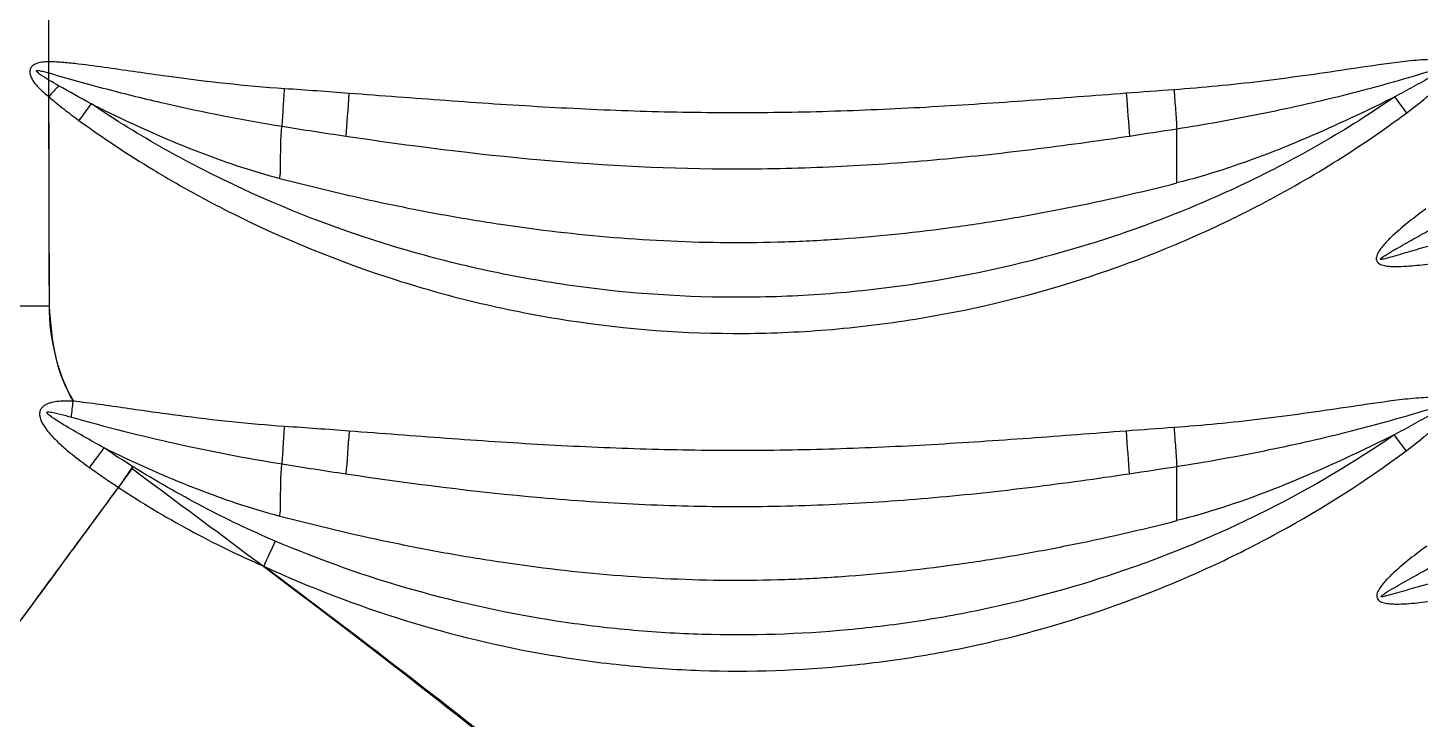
# Model space of a CAD drawing. Extents: x 412 to 492, y 622 to 766.
# Drawn here: x 437.46 to 442.62, y 676.67 to 679.23 of the extents above; entities that cross this region are included whole.
import ezdxf

# ---------------------------------------------------------------- set-up
doc = ezdxf.new("R2010")
doc.units = 0
doc.header["$MEASUREMENT"] = 0
doc.layers.add('1', color=4, linetype='Continuous')
doc.layers.add('GEOMETRY', color=4, linetype='Continuous', lineweight=25)

# ---------------------------------------------------------------- blocks, each defined once
blk = doc.blocks.new('2024 Beam 220V LL')
at = {"layer": 'GEOMETRY'}
for p, q in [((25.587, 36.3468), (25.5854, 37.4688)), ((25.5892, 35.4437), (25.5872, 36.2173))]:
    blk.add_line(p, q, dxfattribs=at)
at = {"layer": 'GEOMETRY', "flags": 128}
for points in [[(26.6983, 36.2298), (26.6967, 36.2084), (26.6951, 36.1872), (26.6936, 36.1663), (26.692, 36.1459), (26.6905, 36.126), (26.6891, 36.107), (26.6877, 36.0888), (26.6864, 36.0717)], [(29.5759, 36.2301), (29.5775, 36.2088), (29.5791, 36.1875), (29.5807, 36.1666), (29.5822, 36.1462), (29.5837, 36.1263), (29.5852, 36.1073), (29.5865, 36.0891), (29.5878, 36.072)], [(25.6706, 35.0314), (25.6714, 35.0387), (25.6722, 35.046), (25.673, 35.0533), (25.6738, 35.0607), (25.6746, 35.0681), (25.6754, 35.0755), (25.6762, 35.0829), (25.677, 35.0904)], [(26.699, 34.9797), (26.6974, 34.9583), (26.6958, 34.9371), (26.6942, 34.9162), (26.6927, 34.8957), (26.6912, 34.8759), (26.6897, 34.8568), (26.6884, 34.8387), (26.6871, 34.8216)], [(29.5749, 34.9799), (29.5765, 34.9586), (29.5781, 34.9373), (29.5797, 34.9164), (29.5813, 34.896), (29.5828, 34.8761), (29.5842, 34.8571), (29.5856, 34.8389), (29.5869, 34.8218)], [(26.4253, 34.5725), (26.4202, 34.5615), (26.415, 34.5503), (26.4097, 34.5389), (26.4044, 34.5273), (26.3989, 34.5155), (26.3935, 34.5037), (26.388, 34.4918), (26.3825, 34.4799)]]:
    blk.add_lwpolyline(points, dxfattribs=at)
at = {"layer": 'GEOMETRY'}
for points, knots in [([(25.5892, 35.4437), (25.5891, 35.47), (25.5888, 35.5516), (25.5885, 35.7175), (25.588, 35.9705), (25.5874, 36.3105), (25.5867, 36.7374), (25.5859, 37.2515), (25.585, 37.8525), (25.584, 38.5405), (25.5828, 39.3156), (25.5816, 40.1777), (25.5803, 41.1268), (25.5788, 42.1629), (25.5778, 42.8827), (25.5773, 43.257)], [0, 0, 0, 0, 0.010099, 0.031336, 0.06371, 0.107221, 0.161869, 0.227655, 0.304578, 0.392639, 0.491836, 0.602171, 0.723644, 0.856253, 1, 1, 1, 1]), ([(25.587, 36.3468), (25.5784, 36.3468), (25.5698, 36.3464), (25.5527, 36.3439), (25.5441, 36.3419), (25.5324, 36.3361), (25.5288, 36.3338), (25.5225, 36.3278), (25.52, 36.3241), (25.517, 36.3159), (25.5166, 36.3115), (25.5172, 36.3028), (25.5182, 36.2986), (25.5226, 36.2863), (25.5269, 36.2789), (25.5369, 36.2648), (25.5426, 36.2582), (25.5603, 36.2394), (25.5735, 36.228), (25.5872, 36.2175)], [0, 0, 0, 0, 0.125, 0.125, 0.25, 0.25, 0.3125, 0.3125, 0.375, 0.375, 0.4375, 0.4375, 0.5, 0.5, 0.625, 0.625, 0.75, 0.75, 1, 1, 1, 1]), ([(26.46, 36.2469), (26.3139, 36.2567), (26.1683, 36.2733), (25.9507, 36.303), (25.8783, 36.3138), (25.7695, 36.3291), (25.7333, 36.3341), (25.6787, 36.3405), (25.6606, 36.3424), (25.6241, 36.3455), (25.6058, 36.3466), (25.5873, 36.3468)], [0, 0, 0, 0, 0.5, 0.5, 0.75, 0.75, 0.875, 0.875, 0.9375, 0.9375, 1, 1, 1, 1]), ([(30.6144, 36.1581), (30.6358, 36.1741), (30.657, 36.1904), (30.6879, 36.2159), (30.698, 36.2245), (30.718, 36.2423), (30.7277, 36.2515), (30.7464, 36.2705), (30.7554, 36.2804), (30.7672, 36.2967), (30.7708, 36.3023), (30.7751, 36.3113), (30.7763, 36.3145), (30.778, 36.321), (30.7785, 36.3244), (30.7778, 36.3312), (30.7767, 36.3345), (30.7728, 36.34), (30.7703, 36.3423), (30.7617, 36.3477), (30.7552, 36.3497), (30.7421, 36.3526), (30.7354, 36.3534), (30.722, 36.3545), (30.7153, 36.3547), (30.6952, 36.3549), (30.6818, 36.3543), (30.6551, 36.3526), (30.6417, 36.3514), (30.6018, 36.3474), (30.5753, 36.344), (30.4958, 36.3334), (30.4429, 36.3254), (30.3371, 36.3098), (30.2842, 36.302), (30.1782, 36.2873), (30.1252, 36.2804), (29.966, 36.2612), (29.8596, 36.2506), (29.7528, 36.2431)], [0, 0, 0, 0, 0.0625, 0.0625, 0.09375, 0.09375, 0.125, 0.125, 0.15625, 0.15625, 0.171875, 0.171875, 0.179688, 0.179688, 0.1875, 0.1875, 0.195313, 0.195313, 0.203125, 0.203125, 0.21875, 0.21875, 0.234375, 0.234375, 0.25, 0.25, 0.28125, 0.28125, 0.3125, 0.3125, 0.375, 0.375, 0.5, 0.5, 0.625, 0.625, 0.75, 0.75, 1, 1, 1, 1]), ([(25.623, 36.2583), (25.6124, 36.2643), (25.6019, 36.2704), (25.5809, 36.2829), (25.5705, 36.2892), (25.5553, 36.2994), (25.5503, 36.3029), (25.5445, 36.308), (25.5434, 36.309), (25.542, 36.3108), (25.5415, 36.3114), (25.5411, 36.3125), (25.541, 36.3129), (25.5413, 36.3137), (25.5415, 36.314), (25.5426, 36.3146), (25.5434, 36.3147), (25.5449, 36.3148), (25.5457, 36.3148), (25.548, 36.3147), (25.5495, 36.3145), (25.5572, 36.3133), (25.5632, 36.3119), (25.5752, 36.3088), (25.5811, 36.3072), (25.5871, 36.3055)], [0, 0, 0, 0, 0.25, 0.25, 0.5, 0.5, 0.625, 0.625, 0.65625, 0.65625, 0.671875, 0.671875, 0.679687, 0.679687, 0.6875, 0.6875, 0.703125, 0.703125, 0.71875, 0.71875, 0.75, 0.75, 0.875, 0.875, 1, 1, 1, 1]), ([(25.5871, 36.3055), (25.6226, 36.2952), (25.658, 36.2849), (25.7292, 36.2651), (25.7649, 36.2554), (25.872, 36.2273), (25.9438, 36.2097), (26.1599, 36.1601), (26.3049, 36.1314), (26.4507, 36.1081)], [0, 0, 0, 0, 0.125, 0.125, 0.25, 0.25, 0.5, 0.5, 1, 1, 1, 1]), ([(29.7629, 36.0988), (29.8659, 36.1149), (29.9685, 36.1334), (30.1728, 36.1745), (30.2746, 36.1972), (30.4264, 36.2348), (30.4768, 36.2479), (30.5773, 36.2757), (30.6273, 36.2903), (30.6897, 36.309), (30.7022, 36.3128), (30.7209, 36.3184), (30.7272, 36.3203), (30.7397, 36.3239), (30.746, 36.3257), (30.7539, 36.3275), (30.7555, 36.3278), (30.7579, 36.3282), (30.7587, 36.3283), (30.7599, 36.3283), (30.7603, 36.3283), (30.7612, 36.3283), (30.7616, 36.3282), (30.7622, 36.3277), (30.7622, 36.3272), (30.7618, 36.3265), (30.7615, 36.3262), (30.7607, 36.3253), (30.7601, 36.3247), (30.7582, 36.3232), (30.7569, 36.3223), (30.7503, 36.3176), (30.7448, 36.3143), (30.7282, 36.3044), (30.717, 36.298), (30.6834, 36.279), (30.6609, 36.2665), (30.6157, 36.2417), (30.5931, 36.2294), (30.5704, 36.2171)], [0, 0, 0, 0, 0.25, 0.25, 0.5, 0.5, 0.625, 0.625, 0.75, 0.75, 0.78125, 0.78125, 0.796875, 0.796875, 0.8125, 0.8125, 0.816406, 0.816406, 0.818359, 0.818359, 0.819336, 0.819336, 0.820313, 0.820313, 0.821289, 0.821289, 0.822266, 0.822266, 0.824219, 0.824219, 0.828125, 0.828125, 0.84375, 0.84375, 0.875, 0.875, 0.9375, 0.9375, 1, 1, 1, 1]), ([(26.4507, 36.1081), (26.4521, 36.1285), (26.4536, 36.1509), (26.4567, 36.1979), (26.4583, 36.2224), (26.46, 36.247)], [0, 0, 0, 0, 0.5, 0.5, 1, 1, 1, 1]), ([(29.7528, 36.2431), (29.7546, 36.2175), (29.7564, 36.1918), (29.7598, 36.143), (29.7615, 36.1198), (29.7629, 36.0989)], [0, 0, 0, 0, 0.5, 0.5, 1, 1, 1, 1]), ([(25.5876, 36.2172), (25.6053, 36.2016), (25.6236, 36.1867), (25.6607, 36.1576), (25.6796, 36.1435), (25.6987, 36.1296)], [0, 0, 0, 0, 0.5, 0.5, 1, 1, 1, 1]), ([(25.744, 36.1911), (25.7671, 36.1796), (25.8914, 36.1188), (26.1203, 36.0157), (26.3336, 35.9437), (26.4422, 35.9153)], [0.442599, 0.442599, 0.442599, 0.442599, 0.5, 0.75, 1, 1, 1, 1]), ([(30.5705, 36.2171), (30.4822, 36.1561), (30.3915, 36.0989), (30.2062, 35.9921), (30.1115, 35.9424), (29.9666, 35.8733), (29.9177, 35.8511), (29.8193, 35.8087), (29.7699, 35.7885), (29.6209, 35.7308), (29.5205, 35.6962), (29.2162, 35.6035), (29.0094, 35.5566), (28.7458, 35.5167), (28.6928, 35.5097), (28.5864, 35.4975), (28.533, 35.4924), (28.3734, 35.48), (28.2671, 35.4756), (27.9488, 35.4739), (27.7374, 35.488), (27.474, 35.5248), (27.4213, 35.5332), (27.3162, 35.5518), (27.2635, 35.5621), (27.1065, 35.5959), (27.0031, 35.6222), (26.6967, 35.712), (26.4977, 35.7865), (26.2557, 35.8987), (26.2076, 35.9221), (26.1122, 35.9708), (26.0649, 35.9962), (25.9248, 36.0748), (25.8335, 36.1309), (25.7445, 36.1908)], [0, 0, 0, 0, 0.0625, 0.0625, 0.125, 0.125, 0.15625, 0.15625, 0.1875, 0.1875, 0.25, 0.25, 0.375, 0.375, 0.40625, 0.40625, 0.4375, 0.4375, 0.5, 0.5, 0.625, 0.625, 0.65625, 0.65625, 0.6875, 0.6875, 0.75, 0.75, 0.875, 0.875, 0.90625, 0.90625, 0.9375, 0.9375, 1, 1, 1, 1]), ([(29.5759, 36.2301), (29.456, 36.2211), (29.3362, 36.2117), (29.0964, 36.1943), (28.9765, 36.1862), (28.7366, 36.1726), (28.6165, 36.1671), (28.3762, 36.1596), (28.2561, 36.1576), (28.016, 36.1576), (27.896, 36.1596), (27.6563, 36.167), (27.5364, 36.1725), (27.2969, 36.1861), (27.1771, 36.1942), (26.9377, 36.2115), (26.818, 36.2208), (26.6983, 36.2298)], [0, 0, 0, 0, 0.125, 0.125, 0.25, 0.25, 0.375, 0.375, 0.5, 0.5, 0.625, 0.625, 0.75, 0.75, 0.875, 0.875, 1, 1, 1, 1]), ([(30.5705, 36.217), (30.5225, 36.1933), (30.368, 36.1181), (30.1023, 36.001), (29.8773, 35.9272), (29.7629, 35.8982)], [0.3869638, 0.3869638, 0.3869638, 0.3869638, 0.5, 0.75, 1, 1, 1, 1]), ([(25.6987, 36.1297), (25.788, 36.0649), (25.8798, 36.004), (26.0211, 35.9184), (26.0689, 35.8907), (26.1654, 35.8374), (26.214, 35.8119), (26.4591, 35.689), (26.6614, 35.6068), (26.9739, 35.507), (27.0796, 35.4777), (27.2405, 35.4399), (27.2944, 35.4283), (27.4021, 35.4074), (27.4561, 35.398), (27.726, 35.3564), (27.9429, 35.3401), (28.2695, 35.3419), (28.3786, 35.347), (28.5426, 35.3611), (28.5974, 35.3669), (28.7068, 35.3808), (28.7611, 35.3887), (29.0315, 35.4338), (29.2429, 35.4863), (29.553, 35.589), (29.6552, 35.6273), (29.8067, 35.6909), (29.8568, 35.7131), (29.9566, 35.7597), (30.0062, 35.784), (30.1529, 35.8598), (30.2485, 35.9141), (30.435, 36.0302), (30.5259, 36.0921), (30.6144, 36.1581)], [0, 0, 0, 0, 0.0625, 0.0625, 0.09375, 0.09375, 0.125, 0.125, 0.25, 0.25, 0.3125, 0.3125, 0.34375, 0.34375, 0.375, 0.375, 0.5, 0.5, 0.5625, 0.5625, 0.59375, 0.59375, 0.625, 0.625, 0.75, 0.75, 0.8125, 0.8125, 0.84375, 0.84375, 0.875, 0.875, 0.9375, 0.9375, 1, 1, 1, 1]), ([(26.4422, 35.9153), (26.4432, 35.9212), (26.4443, 35.9335), (26.4452, 35.959), (26.4452, 35.9917), (26.4455, 36.031), (26.4468, 36.0689), (26.4487, 36.094), (26.4504, 36.1065), (26.4507, 36.1081)], [0, 0, 0, 0, 0.0625, 0.125, 0.25, 0.375, 0.5, 0.625, 0.643332, 0.643332, 0.643332, 0.643332]), ([(29.7629, 35.8982), (29.7629, 35.9213), (29.7629, 35.9587), (29.7628, 36.0088), (29.7629, 36.0454), (29.763, 36.0754), (29.763, 36.0926), (29.7629, 36.0989)], [0, 0, 0, 0, 0.25, 0.375, 0.5, 0.625, 0.7021323, 0.7021323, 0.7021323, 0.7021323]), ([(26.6864, 36.0717), (26.9266, 36.036), (27.167, 36.0053), (27.6493, 35.9626), (27.8912, 35.9505), (28.2553, 35.9504), (28.3769, 35.9533), (28.6205, 35.9647), (28.742, 35.9731), (28.9844, 35.9946), (29.1054, 36.0076), (29.3469, 36.0374), (29.4675, 36.0541), (29.5878, 36.072)], [0, 0, 0, 0, 0.25, 0.25, 0.5, 0.5, 0.625, 0.625, 0.75, 0.75, 0.875, 0.875, 1, 1, 1, 1]), ([(26.4422, 35.9153), (26.5759, 35.8804), (26.7108, 35.8483), (26.9154, 35.8055), (26.9839, 35.7921), (27.1217, 35.7673), (27.1911, 35.7558), (27.5385, 35.704), (27.8188, 35.6798), (28.1711, 35.6774), (28.2416, 35.6783), (28.3822, 35.6829), (28.4524, 35.6866), (28.6627, 35.7013), (28.8025, 35.7161), (29.0112, 35.745), (29.0807, 35.7558), (29.2191, 35.7793), (29.2879, 35.7921), (29.4932, 35.8331), (29.6287, 35.8642), (29.7629, 35.8982)], [0, 0, 0, 0, 0.125, 0.125, 0.1875, 0.1875, 0.25, 0.25, 0.5, 0.5, 0.5625, 0.5625, 0.625, 0.625, 0.75, 0.75, 0.8125, 0.8125, 0.875, 0.875, 1, 1, 1, 1]), ([(31.4507, 35.8308), (31.3515, 35.8149), (31.2525, 35.7964), (31.0556, 35.7552), (30.9575, 35.7326), (30.8112, 35.6955), (30.7625, 35.6826), (30.6898, 35.6624), (30.6655, 35.6556), (30.6172, 35.6416), (30.5931, 35.6345), (30.5568, 35.624), (30.5448, 35.6204), (30.5295, 35.6168), (30.5264, 35.6161), (30.5217, 35.6154), (30.5201, 35.6151), (30.5182, 35.6154), (30.5178, 35.6155), (30.5171, 35.6159), (30.5171, 35.6164), (30.5174, 35.6175), (30.518, 35.6181), (30.5208, 35.621), (30.5234, 35.6227), (30.5285, 35.6263), (30.5311, 35.628), (30.5443, 35.6365), (30.5551, 35.6429), (30.5768, 35.6555), (30.5877, 35.6617), (30.6204, 35.6803), (30.6423, 35.6926), (30.6861, 35.717), (30.708, 35.7291), (30.7301, 35.7412)], [0, 0, 0, 0, 0.25, 0.25, 0.5, 0.5, 0.625, 0.625, 0.6875, 0.6875, 0.75, 0.75, 0.78125, 0.78125, 0.789062, 0.789062, 0.792969, 0.792969, 0.793945, 0.793945, 0.794922, 0.794922, 0.796875, 0.796875, 0.804687, 0.804687, 0.8125, 0.8125, 0.84375, 0.84375, 0.875, 0.875, 0.9375, 0.9375, 1, 1, 1, 1]), ([(30.6854, 35.8023), (30.6644, 35.787), (30.6436, 35.7713), (30.6029, 35.7388), (30.5829, 35.7221), (30.5542, 35.6956), (30.5449, 35.6865), (30.5316, 35.6722), (30.5273, 35.6673), (30.5191, 35.6572), (30.5151, 35.6519), (30.5081, 35.6409), (30.505, 35.6351), (30.502, 35.6258), (30.5013, 35.6225), (30.5011, 35.616), (30.5016, 35.6127), (30.5043, 35.6067), (30.5064, 35.6041), (30.5114, 35.5999), (30.5143, 35.5982), (30.5233, 35.5942), (30.5296, 35.5927), (30.5424, 35.5904), (30.5489, 35.5898), (30.5618, 35.589), (30.5683, 35.5888), (30.5876, 35.5888), (30.6005, 35.5894), (30.6392, 35.592), (30.6649, 35.5947), (30.7419, 35.604), (30.7931, 35.6115), (30.8954, 35.6264), (30.9466, 35.634), (31.049, 35.6484), (31.1002, 35.6552), (31.2541, 35.6741), (31.3569, 35.6844), (31.4601, 35.6914)], [0, 0, 0, 0, 0.0625, 0.0625, 0.125, 0.125, 0.15625, 0.15625, 0.171875, 0.171875, 0.1875, 0.1875, 0.203125, 0.203125, 0.210937, 0.210937, 0.21875, 0.21875, 0.226562, 0.226562, 0.234375, 0.234375, 0.25, 0.25, 0.265625, 0.265625, 0.28125, 0.28125, 0.3125, 0.3125, 0.375, 0.375, 0.5, 0.5, 0.625, 0.625, 0.75, 0.75, 1, 1, 1, 1]), ([(23.6051, 35.432), (23.6202, 35.4321), (23.6461, 35.4322), (23.7186, 35.4327), (23.7653, 35.4329), (23.878, 35.4336), (23.9439, 35.434), (24.093, 35.4349), (24.1761, 35.4353), (24.3568, 35.4364), (24.4543, 35.437), (24.6607, 35.4382), (24.7695, 35.4388), (24.9948, 35.4402), (25.1113, 35.4409), (25.3483, 35.4423), (25.4687, 35.443), (25.5892, 35.4437)], [0, 0, 0, 0, 0.125, 0.125, 0.25, 0.25, 0.375, 0.375, 0.5, 0.5, 0.625, 0.625, 0.75, 0.75, 0.875, 0.875, 1, 1, 1, 1]), ([(23.6051, 35.432), (23.6202, 35.4321), (23.6461, 35.4322), (23.7186, 35.4327), (23.7653, 35.4329), (23.878, 35.4336), (23.9439, 35.434), (24.093, 35.4349), (24.1761, 35.4353), (24.3568, 35.4364), (24.4543, 35.437), (24.6607, 35.4382), (24.7695, 35.4388), (24.9948, 35.4402), (25.1113, 35.4409), (25.3483, 35.4423), (25.4687, 35.443), (25.5892, 35.4437)], [0, 0, 0, 0, 0.125, 0.125, 0.25, 0.25, 0.375, 0.375, 0.5, 0.5, 0.625, 0.625, 0.75, 0.75, 0.875, 0.875, 1, 1, 1, 1]), ([(25.677, 35.0904), (25.6626, 35.1173), (25.6499, 35.1449), (25.6335, 35.1876), (25.6285, 35.2021), (25.6193, 35.2313), (25.6151, 35.2462), (25.5967, 35.3211), (25.5895, 35.382), (25.5892, 35.4437)], [0, 0, 0, 0, 0.25, 0.25, 0.375, 0.375, 0.5, 0.5, 1, 1, 1, 1]), ([(25.6791, 35.0916), (25.6716, 35.1041), (25.6423, 35.1537), (25.6029, 35.2713), (25.5943, 35.379), (25.5892, 35.4437)], [0, 0, 0, 0, 0.11912, 0.470519, 1, 1, 1, 1]), ([(30.6121, 34.9068), (30.6336, 34.9228), (30.6547, 34.9392), (30.6857, 34.9647), (30.6959, 34.9733), (30.7159, 34.9912), (30.7257, 35.0003), (30.7444, 35.0194), (30.7535, 35.0293), (30.7653, 35.0456), (30.769, 35.0512), (30.7733, 35.0603), (30.7746, 35.0634), (30.7763, 35.07), (30.7768, 35.0734), (30.7762, 35.0801), (30.7752, 35.0834), (30.7714, 35.0891), (30.7688, 35.0914), (30.7604, 35.0969), (30.7539, 35.0989), (30.7408, 35.1018), (30.7341, 35.1027), (30.7208, 35.1038), (30.7141, 35.104), (30.694, 35.1042), (30.6806, 35.1037), (30.6539, 35.102), (30.6406, 35.1008), (30.6007, 35.0968), (30.5742, 35.0935), (30.4948, 35.0829), (30.442, 35.075), (30.3363, 35.0594), (30.2835, 35.0517), (30.1777, 35.037), (30.1247, 35.0301), (29.9657, 35.011), (29.8594, 35.0005), (29.7528, 34.993)], [0, 0, 0, 0, 0.0625, 0.0625, 0.09375, 0.09375, 0.125, 0.125, 0.15625, 0.15625, 0.171875, 0.171875, 0.179687, 0.179687, 0.1875, 0.1875, 0.195312, 0.195312, 0.203125, 0.203125, 0.21875, 0.21875, 0.234375, 0.234375, 0.25, 0.25, 0.28125, 0.28125, 0.3125, 0.3125, 0.375, 0.375, 0.5, 0.5, 0.625, 0.625, 0.75, 0.75, 1, 1, 1, 1]), ([(25.677, 35.0904), (25.6592, 35.0912), (25.6415, 35.0913), (25.615, 35.0888), (25.6061, 35.0875), (25.5932, 35.0844), (25.5889, 35.0831), (25.5806, 35.08), (25.5765, 35.0782), (25.5688, 35.0736), (25.5652, 35.0708), (25.5592, 35.0644), (25.5567, 35.0605), (25.5535, 35.0522), (25.5527, 35.0477), (25.5527, 35.0388), (25.5534, 35.0343), (25.5567, 35.0214), (25.5605, 35.0133), (25.5693, 34.9979), (25.5743, 34.9907), (25.5903, 34.9699), (25.6023, 34.957), (25.6275, 34.9324), (25.6406, 34.9206), (25.6809, 34.8866), (25.7089, 34.8655), (25.7376, 34.845)], [0, 0, 0, 0, 0.125, 0.125, 0.1875, 0.1875, 0.21875, 0.21875, 0.25, 0.25, 0.28125, 0.28125, 0.3125, 0.3125, 0.34375, 0.34375, 0.375, 0.375, 0.4375, 0.4375, 0.5, 0.5, 0.625, 0.625, 0.75, 0.75, 1, 1, 1, 1]), ([(25.7911, 34.918), (25.7659, 34.9318), (25.7409, 34.9458), (25.691, 34.9742), (25.6662, 34.9886), (25.6294, 35.0109), (25.6172, 35.0184), (25.5993, 35.0304), (25.5934, 35.0345), (25.5865, 35.0402), (25.5851, 35.0413), (25.5825, 35.0438), (25.5812, 35.0451), (25.5799, 35.0475), (25.5796, 35.0485), (25.5804, 35.0501), (25.5814, 35.0504), (25.584, 35.051), (25.5858, 35.0509), (25.5912, 35.0506), (25.5947, 35.0501), (25.6017, 35.0489), (25.6052, 35.0482), (25.6156, 35.0459), (25.6225, 35.0443), (25.6432, 35.0391), (25.657, 35.0353), (25.6706, 35.0314)], [0, 0, 0, 0, 0.25, 0.25, 0.5, 0.5, 0.625, 0.625, 0.6875, 0.6875, 0.703125, 0.703125, 0.71875, 0.71875, 0.726563, 0.726563, 0.734375, 0.734375, 0.75, 0.75, 0.78125, 0.78125, 0.8125, 0.8125, 0.875, 0.875, 1, 1, 1, 1]), ([(26.46, 34.9968), (26.3288, 35.0056), (26.198, 35.0198), (26.0025, 35.0456), (25.9375, 35.0549), (25.8399, 35.069), (25.8074, 35.0737), (25.7422, 35.0826), (25.7096, 35.0869), (25.677, 35.0904)], [0, 0, 0, 0, 0.5, 0.5, 0.75, 0.75, 0.875, 0.875, 1, 1, 1, 1]), ([(29.7629, 34.8488), (29.8652, 34.8648), (29.967, 34.883), (30.17, 34.9238), (30.2711, 34.9463), (30.4219, 34.9835), (30.472, 34.9965), (30.5718, 35.024), (30.6215, 35.0384), (30.6835, 35.057), (30.6959, 35.0607), (30.7207, 35.0682), (30.7331, 35.072), (30.7487, 35.076), (30.7519, 35.0767), (30.7558, 35.0774), (30.7566, 35.0775), (30.7583, 35.0776), (30.7591, 35.0777), (30.7601, 35.0773), (30.7603, 35.0772), (30.7605, 35.0769), (30.7605, 35.0766), (30.7603, 35.076), (30.7601, 35.0757), (30.7593, 35.0747), (30.7587, 35.0742), (30.7555, 35.0715), (30.7527, 35.0697), (30.7472, 35.0661), (30.7444, 35.0643), (30.7302, 35.0557), (30.7187, 35.0491), (30.6842, 35.0296), (30.661, 35.0167), (30.6146, 34.9912), (30.5913, 34.9785), (30.5681, 34.9659)], [0, 0, 0, 0, 0.25, 0.25, 0.5, 0.5, 0.625, 0.625, 0.75, 0.75, 0.78125, 0.78125, 0.8125, 0.8125, 0.820312, 0.820312, 0.822266, 0.822266, 0.824219, 0.824219, 0.824707, 0.824707, 0.825195, 0.825195, 0.826172, 0.826172, 0.828125, 0.828125, 0.835937, 0.835937, 0.84375, 0.84375, 0.875, 0.875, 0.9375, 0.9375, 1, 1, 1, 1]), ([(25.6706, 35.0314), (25.7989, 34.9951), (25.9282, 34.9625), (26.1883, 34.9045), (26.3192, 34.879), (26.4507, 34.858)], [0, 0, 0, 0, 0.5, 0.5, 1, 1, 1, 1]), ([(30.5681, 34.9659), (30.4183, 34.8625), (30.2621, 34.7704), (30.0594, 34.668), (30.0184, 34.6481), (29.9361, 34.6098), (29.8948, 34.5914), (29.77, 34.5382), (29.686, 34.5055), (29.4317, 34.4155), (29.2588, 34.3662), (28.9949, 34.3083), (28.9061, 34.2916), (28.7717, 34.2707), (28.7266, 34.2644), (28.6365, 34.2532), (28.5915, 34.2483), (28.3662, 34.2273), (28.186, 34.2217), (27.9156, 34.2298), (27.8255, 34.2353), (27.6903, 34.2476), (27.6452, 34.2525), (27.5551, 34.2635), (27.51, 34.2698), (27.286, 34.3043), (27.1097, 34.3428), (26.763, 34.4413), (26.5926, 34.5012), (26.4253, 34.5725)], [0, 0, 0, 0, 0.125, 0.125, 0.15625, 0.15625, 0.1875, 0.1875, 0.25, 0.25, 0.375, 0.375, 0.4375, 0.4375, 0.46875, 0.46875, 0.5, 0.5, 0.625, 0.625, 0.6875, 0.6875, 0.71875, 0.71875, 0.75, 0.75, 0.875, 0.875, 1, 1, 1, 1]), ([(26.4507, 34.858), (26.4521, 34.8784), (26.4536, 34.9008), (26.4567, 34.9478), (26.4583, 34.9723), (26.46, 34.9969)], [0, 0, 0, 0, 0.5, 0.5, 1, 1, 1, 1]), ([(29.5749, 34.9799), (29.4552, 34.9709), (29.3355, 34.9616), (29.0961, 34.9442), (28.9763, 34.9361), (28.7366, 34.9225), (28.6167, 34.917), (28.3767, 34.9095), (28.2566, 34.9075), (28.0165, 34.9075), (27.8965, 34.9095), (27.6566, 34.917), (27.5368, 34.9224), (27.2973, 34.936), (27.1776, 34.944), (26.9382, 34.9614), (26.8186, 34.9707), (26.699, 34.9797)], [0, 0, 0, 0, 0.125, 0.125, 0.25, 0.25, 0.375, 0.375, 0.5, 0.5, 0.625, 0.625, 0.75, 0.75, 0.875, 0.875, 1, 1, 1, 1]), ([(29.7528, 34.993), (29.7546, 34.9674), (29.7564, 34.9417), (29.7598, 34.8929), (29.7615, 34.8697), (29.7629, 34.8488)], [0, 0, 0, 0, 0.5, 0.5, 1, 1, 1, 1]), ([(30.5681, 34.9659), (30.5209, 34.9425), (30.3672, 34.8677), (30.1023, 34.751), (29.8773, 34.6772), (29.7629, 34.6482)], [0.3888405, 0.3888405, 0.3888405, 0.3888405, 0.5, 0.75, 1, 1, 1, 1]), ([(25.7914, 34.9178), (25.7988, 34.9142), (25.9074, 34.8615), (26.1203, 34.7657), (26.3336, 34.6937), (26.4422, 34.6653)], [0.4816998, 0.4816998, 0.4816998, 0.4816998, 0.5, 0.75, 1, 1, 1, 1]), ([(26.3825, 34.4799), (26.5524, 34.4014), (26.7259, 34.3349), (27.0798, 34.2252), (27.2602, 34.1819), (27.4901, 34.1427), (27.5364, 34.1356), (27.629, 34.123), (27.6753, 34.1175), (27.8142, 34.1033), (27.9068, 34.0969), (28.1845, 34.0874), (28.3697, 34.0939), (28.601, 34.1176), (28.6473, 34.1232), (28.7398, 34.1358), (28.7861, 34.1429), (28.9241, 34.1665), (29.0151, 34.1852), (29.2854, 34.25), (29.4617, 34.3047), (29.7206, 34.4041), (29.806, 34.4401), (29.9326, 34.4986), (29.9746, 34.5188), (30.058, 34.5608), (30.0995, 34.5826), (30.3045, 34.6946), (30.4619, 34.795), (30.6121, 34.9068)], [0, 0, 0, 0, 0.125, 0.125, 0.25, 0.25, 0.28125, 0.28125, 0.3125, 0.3125, 0.375, 0.375, 0.5, 0.5, 0.53125, 0.53125, 0.5625, 0.5625, 0.625, 0.625, 0.75, 0.75, 0.8125, 0.8125, 0.84375, 0.84375, 0.875, 0.875, 1, 1, 1, 1]), ([(26.4253, 34.5725), (26.3336, 34.6116), (26.2439, 34.6545), (26.068, 34.7468), (25.9817, 34.7963), (25.897, 34.8488)], [0, 0, 0, 0, 0.5, 0.5, 1, 1, 1, 1]), ([(26.4422, 34.6653), (26.4432, 34.6712), (26.4443, 34.6835), (26.4452, 34.709), (26.4452, 34.7417), (26.4455, 34.781), (26.4468, 34.8189), (26.4487, 34.844), (26.4504, 34.8565), (26.4507, 34.858)], [0, 0, 0, 0, 0.0625, 0.125, 0.25, 0.375, 0.5, 0.625, 0.6431643, 0.6431643, 0.6431643, 0.6431643]), ([(29.7629, 34.6482), (29.7629, 34.6713), (29.7629, 34.7087), (29.7628, 34.7588), (29.7629, 34.7954), (29.763, 34.8254), (29.763, 34.8425), (29.7629, 34.8488)], [0, 0, 0, 0, 0.25, 0.375, 0.5, 0.625, 0.7018522, 0.7018522, 0.7018522, 0.7018522]), ([(24.7217, 33.2444), (24.7315, 33.2578), (24.7476, 33.2797), (24.7919, 33.3399), (24.82, 33.3781), (24.8875, 33.4698), (24.9268, 33.5232), (25.0153, 33.6434), (25.0644, 33.7103), (25.1711, 33.8552), (25.2286, 33.9334), (25.3501, 34.0985), (25.4141, 34.1854), (25.5465, 34.3653), (25.6149, 34.4583), (25.754, 34.6474), (25.8247, 34.7434), (25.8954, 34.8395)], [0, 0, 0, 0, 0.125, 0.125, 0.25, 0.25, 0.375, 0.375, 0.5, 0.5, 0.625, 0.625, 0.75, 0.75, 0.875, 0.875, 1, 1, 1, 1]), ([(27.4176, 33.676), (27.1895, 33.8563), (26.6883, 34.2522), (26.175, 34.6324), (25.8954, 34.8395)], [0, 0, 0, 0, 0.455226, 1, 1, 1, 1]), ([(26.6871, 34.8216), (26.927, 34.7859), (27.1673, 34.7552), (27.5293, 34.7232), (27.6502, 34.7148), (27.8926, 34.7034), (28.0141, 34.7004), (28.2574, 34.7004), (28.379, 34.7034), (28.6219, 34.7148), (28.7431, 34.7232), (28.9849, 34.7446), (29.1056, 34.7576), (29.3465, 34.7873), (29.4668, 34.804), (29.5869, 34.8218)], [0, 0, 0, 0, 0.25, 0.25, 0.375, 0.375, 0.5, 0.5, 0.625, 0.625, 0.75, 0.75, 0.875, 0.875, 1, 1, 1, 1]), ([(24.7217, 33.2444), (24.7312, 33.2574), (24.7467, 33.2784), (24.7889, 33.3359), (24.8158, 33.3723), (24.8799, 33.4595), (24.9173, 33.5103), (25.0014, 33.6246), (25.0482, 33.6882), (25.1498, 33.8263), (25.2046, 33.9008), (25.3206, 34.0584), (25.3818, 34.1415), (25.5087, 34.314), (25.5744, 34.4033), (25.7084, 34.5854), (25.7767, 34.6781), (25.8452, 34.7713)], [0, 0, 0, 0, 0.125, 0.125, 0.25, 0.25, 0.375, 0.375, 0.5, 0.5, 0.625, 0.625, 0.75, 0.75, 0.875, 0.875, 1, 1, 1, 1]), ([(25.8452, 34.7713), (25.9306, 34.715), (26.0179, 34.6624), (26.1968, 34.565), (26.2884, 34.5202), (26.3825, 34.4799)], [0, 0, 0, 0, 0.5, 0.5, 1, 1, 1, 1]), ([(26.4422, 34.6653), (26.5759, 34.6304), (26.7108, 34.5983), (26.9154, 34.5555), (26.9839, 34.5421), (27.1217, 34.5173), (27.1911, 34.5058), (27.5385, 34.454), (27.8188, 34.4298), (28.1711, 34.4274), (28.2416, 34.4283), (28.3822, 34.4329), (28.4524, 34.4366), (28.6627, 34.4513), (28.8025, 34.4661), (29.0112, 34.495), (29.0807, 34.5058), (29.2191, 34.5293), (29.2879, 34.5421), (29.4932, 34.5831), (29.6287, 34.6142), (29.7629, 34.6482)], [0, 0, 0, 0, 0.125, 0.125, 0.1875, 0.1875, 0.25, 0.25, 0.5, 0.5, 0.5625, 0.5625, 0.625, 0.625, 0.75, 0.75, 0.8125, 0.8125, 0.875, 0.875, 1, 1, 1, 1]), ([(30.688, 34.5537), (30.667, 34.5384), (30.6462, 34.5227), (30.6055, 34.4903), (30.5855, 34.4737), (30.5568, 34.4472), (30.5474, 34.4381), (30.5341, 34.4239), (30.5298, 34.419), (30.5215, 34.4089), (30.5176, 34.4037), (30.5105, 34.3928), (30.5073, 34.387), (30.504, 34.3777), (30.5032, 34.3745), (30.5028, 34.368), (30.5031, 34.3647), (30.5054, 34.3585), (30.5073, 34.3558), (30.5122, 34.3513), (30.515, 34.3496), (30.5239, 34.3453), (30.5301, 34.3437), (30.5429, 34.3414), (30.5494, 34.3407), (30.5623, 34.3398), (30.5688, 34.3396), (30.5881, 34.3395), (30.601, 34.3401), (30.6397, 34.3426), (30.6654, 34.3453), (30.7424, 34.3545), (30.7935, 34.3619), (30.8958, 34.3768), (30.9469, 34.3843), (31.0492, 34.3987), (31.1004, 34.4055), (31.2542, 34.4243), (31.357, 34.4346), (31.4601, 34.4416)], [0, 0, 0, 0, 0.0625, 0.0625, 0.125, 0.125, 0.15625, 0.15625, 0.171875, 0.171875, 0.1875, 0.1875, 0.203125, 0.203125, 0.210938, 0.210938, 0.21875, 0.21875, 0.226563, 0.226563, 0.234375, 0.234375, 0.25, 0.25, 0.265625, 0.265625, 0.28125, 0.28125, 0.3125, 0.3125, 0.375, 0.375, 0.5, 0.5, 0.625, 0.625, 0.75, 0.75, 1, 1, 1, 1]), ([(31.4507, 34.5808), (31.3517, 34.565), (31.253, 34.5466), (31.0565, 34.5056), (30.9586, 34.4829), (30.8126, 34.446), (30.764, 34.4332), (30.6914, 34.4131), (30.6673, 34.4062), (30.619, 34.3923), (30.595, 34.3853), (30.5588, 34.3748), (30.5468, 34.3713), (30.5315, 34.3676), (30.5284, 34.3669), (30.5238, 34.3662), (30.5222, 34.366), (30.5203, 34.3661), (30.5199, 34.3662), (30.5191, 34.3665), (30.5188, 34.3669), (30.519, 34.3681), (30.5196, 34.3687), (30.5212, 34.3705), (30.5224, 34.3714), (30.5249, 34.3734), (30.5262, 34.3743), (30.5301, 34.377), (30.5327, 34.3788), (30.546, 34.3873), (30.5569, 34.3937), (30.5786, 34.4064), (30.5896, 34.4126), (30.6225, 34.4313), (30.6444, 34.4437), (30.6775, 34.4621), (30.6885, 34.4682), (30.7106, 34.4804), (30.7217, 34.4865), (30.7327, 34.4925)], [0, 0, 0, 0, 0.25, 0.25, 0.5, 0.5, 0.625, 0.625, 0.6875, 0.6875, 0.75, 0.75, 0.78125, 0.78125, 0.789062, 0.789062, 0.792969, 0.792969, 0.793945, 0.793945, 0.794922, 0.794922, 0.796875, 0.796875, 0.800781, 0.800781, 0.804687, 0.804687, 0.8125, 0.8125, 0.84375, 0.84375, 0.875, 0.875, 0.9375, 0.9375, 0.96875, 0.96875, 1, 1, 1, 1])]:
    blk.add_open_spline(points, degree=3, knots=knots, dxfattribs=at)
for points in [[(25.5871, 36.3055), (25.5872, 36.3191), (25.5873, 36.3329), (25.5873, 36.3468)], [(25.623, 36.2583), (25.6113, 36.2449), (25.5992, 36.2312), (25.5872, 36.2175)], [(25.7435, 36.1914), (25.7032, 36.2134), (25.663, 36.2357), (25.623, 36.2583)], [(26.6983, 36.2298), (26.6189, 36.2358), (26.5395, 36.2417), (26.46, 36.247)], [(29.7528, 36.2431), (29.6938, 36.239), (29.6348, 36.2346), (29.5759, 36.2301)], [(25.7435, 36.1914), (25.729, 36.1715), (25.7138, 36.1505), (25.6987, 36.1296)], [(30.6144, 36.1581), (30.5995, 36.178), (30.5847, 36.198), (30.5705, 36.2171)], [(26.4507, 36.1081), (26.5292, 36.0956), (26.6078, 36.0834), (26.6864, 36.0717)], [(29.5878, 36.072), (29.6462, 36.0807), (29.7046, 36.0897), (29.7629, 36.0989)], [(26.699, 34.9797), (26.6193, 34.9857), (26.5397, 34.9916), (26.46, 34.9969)], [(29.7528, 34.993), (29.6935, 34.9888), (29.6342, 34.9844), (29.5749, 34.9799)], [(30.6121, 34.9068), (30.5972, 34.9268), (30.5823, 34.9468), (30.5681, 34.9659)], [(25.7911, 34.918), (25.7739, 34.8946), (25.7556, 34.8697), (25.7376, 34.845)], [(25.897, 34.8488), (25.8613, 34.8709), (25.8262, 34.8938), (25.7917, 34.9177)], [(25.7376, 34.845), (25.773, 34.8197), (25.8089, 34.7952), (25.8452, 34.7713)], [(25.897, 34.8488), (25.8804, 34.824), (25.8627, 34.7975), (25.8452, 34.7713)], [(26.4507, 34.858), (26.5294, 34.8455), (26.6082, 34.8333), (26.6871, 34.8216)], [(29.5869, 34.8218), (29.6456, 34.8306), (29.7043, 34.8396), (29.7629, 34.8488)], [(27.4199, 33.679), (27.0788, 33.9514), (26.733, 34.2184), (26.3825, 34.4799)]]:
    blk.add_open_spline(points, degree=3, dxfattribs=at)

msp = doc.modelspace()

# ---------------------------------------------------------------- block references
at = {"layer": '1'}
msp.add_blockref('2024 Beam 220V LL', (411.9528, 642.7586), dxfattribs=at)

doc.saveas('drawing.dxf')
